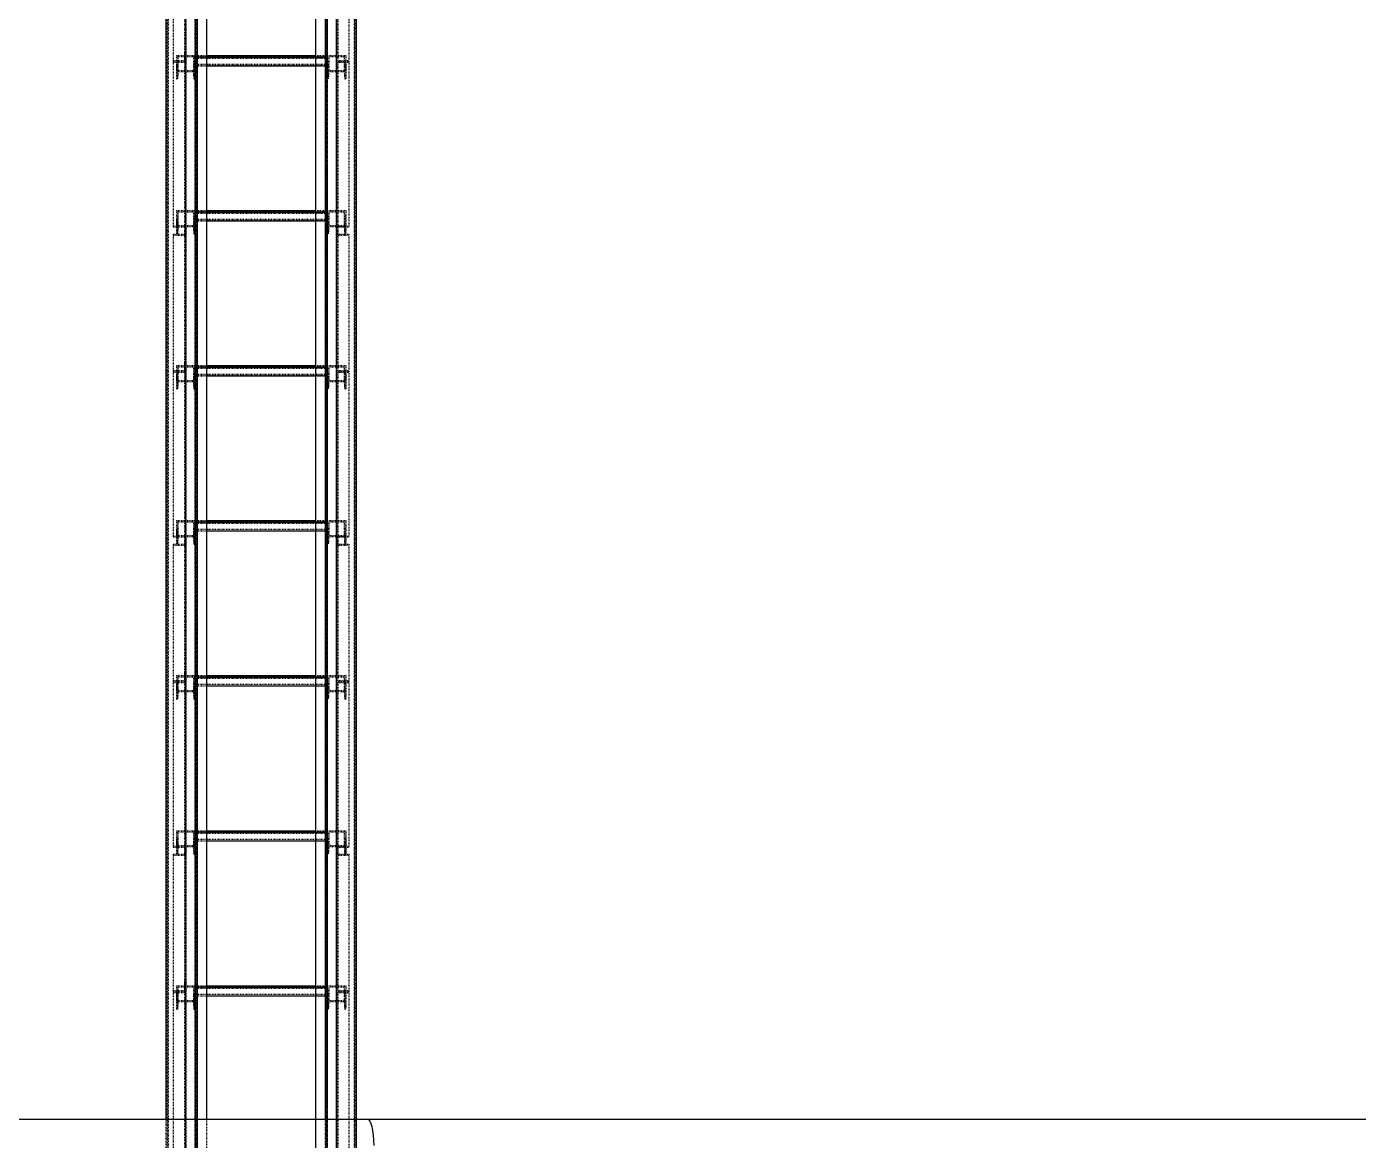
# Model space of a CAD drawing. Header units: millimetres. Extents: x 5143 to 30813, y 232 to 21408.
# Drawn here: x 26042 to 26898, y 5997 to 6713 of the extents above; entities that cross this region are included whole.
import ezdxf

# ---------------------------------------------------------------- set-up
doc = ezdxf.new("R2010")
doc.units = ezdxf.units.MM
doc.header["$LTSCALE"] = 0.25
for name, pattern in [('XKITLINE00', [0]), ('XKITLINE02', [4, 2, -2]), ('XKITLINE03', [6, 3, -1, 1, -1])]:
    doc.linetypes.add(name, pattern=pattern)

msp = doc.modelspace()

# ---------------------------------------------------------------- linework, layer by layer
at = {"color": 1, "linetype": 'XKITLINE03'}
for p, q in [((26144.38, 5880.81), (26144.38, 7537.69)), ((26150.38, 7540.27), (26150.38, 5900.28)), ((26235.38, 5900.27), (26235.38, 7540.27)), ((26241.36, 5880.81), (26241.36, 7537.69)), ((26144.38, 6690.48), (26144.38, 6778.11)), ((26241.36, 6778.11), (26241.36, 6690.48)), ((26144.38, 6584.63), (26144.38, 6690.48)), ((26150.38, 6684.7), (26150.38, 6694.25)), ((26235.36, 6693.22), (26150.38, 6693.22)), ((26235.36, 6694.25), (26235.36, 6684.7)), ((26241.36, 6690.48), (26241.36, 6584.63)), ((26150.38, 6585.06), (26150.38, 6594.61)), ((26235.36, 6594.61), (26235.36, 6585.06)), ((26235.36, 6593.59), (26150.38, 6593.59)), ((26144.38, 6491.21), (26144.38, 6578.84)), ((26241.36, 6578.84), (26241.36, 6491.21)), ((26144.38, 6385.36), (26144.38, 6491.21)), ((26150.38, 6485.43), (26150.38, 6494.98)), ((26235.36, 6493.95), (26150.38, 6493.95)), ((26235.36, 6494.98), (26235.36, 6485.43)), ((26241.36, 6491.21), (26241.36, 6385.36)), ((26150.38, 6385.79), (26150.38, 6395.34)), ((26235.36, 6394.32), (26150.38, 6394.32)), ((26235.36, 6395.34), (26235.36, 6385.79)), ((26144.38, 6291.94), (26144.38, 6379.56)), ((26241.36, 6379.56), (26241.36, 6291.94)), ((26150.38, 6286.15), (26150.38, 6295.7)), ((26235.36, 6294.68), (26150.38, 6294.68)), ((26235.36, 6295.7), (26235.36, 6286.15)), ((26144.38, 6186.08), (26144.38, 6291.94)), ((26241.36, 6291.94), (26241.36, 6186.08)), ((26150.38, 6186.52), (26150.38, 6196.07)), ((26235.36, 6195.04), (26150.38, 6195.04)), ((26235.36, 6196.07), (26235.36, 6186.52)), ((26144.38, 6092.67), (26144.38, 6180.29)), ((26241.36, 6180.29), (26241.36, 6092.67)), ((26144.38, 5986.81), (26144.38, 6092.67)), ((26150.38, 6086.88), (26150.38, 6096.43)), ((26235.36, 6095.41), (26150.38, 6095.41)), ((26235.36, 6096.43), (26235.36, 6086.88)), ((26241.36, 6092.67), (26241.36, 5986.81))]:
    msp.add_line(p, q, dxfattribs=at)
at = {"color": 3, "linetype": 'XKITLINE02'}
for p, q in [((26150.38, 7540.27), (26150.38, 5898.57)), ((26151.23, 7540.16), (26151.23, 5898.69)), ((26234.53, 7540.16), (26234.53, 5898.69)), ((26235.38, 7540.27), (26235.38, 5898.57)), ((26132.53, 7533.97), (26132.53, 5889.26)), ((26133.06, 7533.54), (26133.07, 5888.53)), ((26150.3, 7533.54), (26150.3, 5888.53)), ((26150.83, 7533.97), (26150.83, 5889.26)), ((26151.68, 7533.97), (26151.68, 5888.43)), ((26234.91, 7533.97), (26234.91, 5889.26)), ((26235.44, 7533.54), (26235.45, 5888.53)), ((26252.68, 7533.54), (26252.68, 5888.53)), ((26253.21, 7533.97), (26253.21, 5889.26)), ((26254.06, 7533.97), (26254.06, 5930.38)), ((26227.88, 7479.9), (26227.88, 5900.2)), ((26157.88, 7470.57), (26157.88, 5900.2)), ((26143.58, 6784.38), (26143.58, 6691.11)), ((26144.38, 6784.38), (26144.38, 6690.48)), ((26241.36, 6784.38), (26241.36, 6690.48)), ((26242.16, 6784.38), (26242.16, 6691.11)), ((26136.38, 6778.74), (26136.38, 6690.48)), ((26249.36, 6778.74), (26249.36, 6690.48)), ((26143.58, 6696.76), (26144.38, 6696.76)), ((26143.58, 6696.76), (26143.58, 6691.11)), ((26144.38, 6696.76), (26144.38, 6690.48)), ((26241.36, 6696.76), (26242.16, 6696.76)), ((26136.38, 6691.11), (26143.58, 6691.11)), ((26136.38, 6691.11), (26136.38, 6690.48)), ((26136.38, 6690.48), (26136.38, 6584.1)), ((26136.38, 6690.48), (26144.38, 6690.48)), ((26136.38, 6690.48), (26144.38, 6690.48)), ((26136.38, 6689.95), (26143.58, 6689.95)), ((26138.38, 6694.25), (26138.38, 6684.7)), ((26138.38, 6694.25), (26138.38, 6688.77)), ((26138.38, 6694.25), (26150.38, 6694.25)), ((26138.38, 6688.77), (26138.38, 6679.22)), ((26138.38, 6688.77), (26139.06, 6688.77)), ((26139.44, 6693.55), (26139.06, 6688.77)), ((26139.06, 6688.77), (26139.06, 6679.22)), ((26139.44, 6693.55), (26139.44, 6684)), ((26139.44, 6693.55), (26149.32, 6693.55)), ((26143.58, 6689.95), (26143.58, 6579.31)), ((26144.38, 6690.48), (26144.38, 6579.31)), ((26149.32, 6693.55), (26149.32, 6684)), ((26149.32, 6693.55), (26149.7, 6688.77)), ((26149.7, 6688.77), (26149.7, 6679.22)), ((26149.7, 6688.77), (26150.38, 6688.77)), ((26150.38, 6694.25), (26150.38, 6684.7)), ((26150.38, 6694.25), (26150.38, 6688.77)), ((26150.38, 6694.25), (26157.88, 6694.25)), ((26150.38, 6694.25), (26150.38, 6687.74)), ((26150.38, 6693.46), (26235.36, 6693.46)), ((26150.38, 6693.22), (26157.88, 6693.22)), ((26150.38, 6692.62), (26235.36, 6692.62)), ((26150.38, 6688.77), (26150.38, 6679.22)), ((26150.38, 6688.77), (26235.36, 6688.77)), ((26150.38, 6688.71), (26235.36, 6688.71)), ((26227.88, 6694.25), (26235.36, 6694.25)), ((26227.88, 6693.22), (26235.36, 6693.22)), ((26235.36, 6694.25), (26235.36, 6688.77)), ((26235.36, 6694.25), (26247.36, 6694.25)), ((26235.36, 6694.25), (26235.36, 6684.7)), ((26235.36, 6694.25), (26235.36, 6687.74)), ((26235.36, 6688.77), (26236.04, 6688.77)), ((26235.36, 6688.77), (26235.36, 6679.22)), ((26236.42, 6693.55), (26236.04, 6688.77)), ((26236.04, 6688.77), (26236.04, 6679.22)), ((26236.42, 6693.55), (26246.3, 6693.55)), ((26236.42, 6693.55), (26236.42, 6684)), ((26241.36, 6690.48), (26241.36, 6579.31)), ((26241.36, 6690.48), (26249.36, 6690.48)), ((26241.36, 6690.48), (26249.36, 6690.48)), ((26242.16, 6691.11), (26249.36, 6691.11)), ((26242.16, 6689.95), (26242.16, 6684)), ((26242.16, 6689.95), (26249.36, 6689.95)), ((26242.16, 6689.95), (26242.16, 6579.31)), ((26246.3, 6693.55), (26246.68, 6688.77)), ((26246.3, 6693.55), (26246.3, 6684)), ((26246.68, 6688.77), (26247.36, 6688.77)), ((26246.68, 6688.77), (26246.68, 6679.22)), ((26247.36, 6694.25), (26247.36, 6688.77)), ((26247.36, 6694.25), (26247.36, 6684.7)), ((26247.36, 6688.77), (26247.36, 6679.22)), ((26249.36, 6690.48), (26249.36, 6689.95)), ((26249.36, 6690.48), (26249.36, 6584.1)), ((26138.38, 6684.7), (26138.38, 6679.22)), ((26138.38, 6684.7), (26150.38, 6684.7)), ((26139.44, 6684), (26139.06, 6679.22)), ((26139.44, 6684), (26149.32, 6684)), ((26143.58, 6685.17), (26144.38, 6685.17)), ((26149.32, 6684), (26149.7, 6679.22)), ((26150.38, 6687.8), (26235.36, 6687.8)), ((26150.38, 6687.74), (26157.88, 6687.74)), ((26150.38, 6684.7), (26150.38, 6679.22)), ((26227.88, 6687.74), (26235.36, 6687.74)), ((26235.36, 6684.7), (26235.36, 6679.22)), ((26235.36, 6684.7), (26247.36, 6684.7)), ((26236.42, 6684), (26236.04, 6679.22)), ((26236.42, 6684), (26246.3, 6684)), ((26241.36, 6685.17), (26242.16, 6685.17)), ((26241.36, 6684.7), (26241.36, 6584.63)), ((26246.3, 6684), (26246.68, 6679.22)), ((26247.36, 6684.7), (26247.36, 6679.22)), ((26138.38, 6679.22), (26139.06, 6679.22)), ((26149.7, 6679.22), (26150.38, 6679.22)), ((26235.36, 6679.22), (26236.04, 6679.22)), ((26246.68, 6679.22), (26247.36, 6679.22)), ((26138.38, 6594.61), (26138.38, 6585.06)), ((26138.38, 6594.61), (26138.38, 6589.13)), ((26138.38, 6594.61), (26150.38, 6594.61)), ((26139.44, 6593.91), (26139.06, 6589.13)), ((26139.44, 6593.91), (26139.44, 6584.36)), ((26139.44, 6593.91), (26149.32, 6593.91)), ((26149.32, 6593.91), (26149.32, 6584.36)), ((26149.32, 6593.91), (26149.7, 6589.13)), ((26150.38, 6594.61), (26157.88, 6594.61)), ((26150.38, 6594.61), (26150.38, 6588.11)), ((26150.38, 6594.61), (26150.38, 6585.06)), ((26150.38, 6594.61), (26150.38, 6589.13)), ((26150.38, 6593.82), (26235.36, 6593.82)), ((26227.88, 6594.61), (26235.36, 6594.61)), ((26235.36, 6594.61), (26235.36, 6579.58)), ((26235.36, 6594.61), (26247.36, 6594.61)), ((26235.36, 6594.61), (26235.36, 6588.11)), ((26236.42, 6593.91), (26236.04, 6589.13)), ((26236.42, 6593.91), (26246.3, 6593.91)), ((26236.42, 6593.91), (26236.42, 6584.36)), ((26246.3, 6593.91), (26246.68, 6589.13)), ((26246.3, 6593.91), (26246.3, 6584.36)), ((26247.36, 6594.61), (26247.36, 6579.58)), ((26138.38, 6589.13), (26138.38, 6579.58)), ((26138.38, 6589.13), (26139.06, 6589.13)), ((26139.06, 6589.13), (26139.06, 6579.58)), ((26149.7, 6589.13), (26149.7, 6579.58)), ((26149.7, 6589.13), (26150.38, 6589.13)), ((26150.38, 6593.59), (26157.88, 6593.59)), ((26150.38, 6592.98), (26235.36, 6592.98)), ((26150.38, 6589.13), (26235.36, 6589.13)), ((26150.38, 6589.13), (26150.38, 6579.58)), ((26150.38, 6589.07), (26235.36, 6589.07)), ((26150.38, 6588.17), (26235.36, 6588.17)), ((26150.38, 6588.11), (26157.88, 6588.11)), ((26227.88, 6593.59), (26235.36, 6593.59)), ((26227.88, 6588.11), (26235.36, 6588.11)), ((26235.36, 6589.13), (26236.04, 6589.13)), ((26236.04, 6589.13), (26236.04, 6579.58)), ((26246.68, 6589.13), (26247.36, 6589.13)), ((26246.68, 6589.13), (26246.68, 6579.58)), ((26136.38, 6584.63), (26136.38, 6584.1)), ((26136.38, 6584.63), (26144.38, 6584.63)), ((26136.38, 6584.1), (26143.58, 6584.1)), ((26136.38, 6579.46), (26136.38, 6491.21)), ((26136.38, 6579.46), (26143.58, 6579.46)), ((26136.38, 6578.84), (26144.38, 6578.84)), ((26138.38, 6585.06), (26138.38, 6579.58)), ((26138.38, 6585.06), (26150.38, 6585.06)), ((26138.38, 6579.58), (26139.06, 6579.58)), ((26139.44, 6584.36), (26139.06, 6579.58)), ((26139.44, 6584.36), (26149.32, 6584.36)), ((26143.58, 6585.11), (26143.58, 6491.84)), ((26143.58, 6585.11), (26144.38, 6585.11)), ((26143.58, 6584.1), (26143.58, 6579.31)), ((26143.58, 6579.31), (26144.38, 6579.31)), ((26144.38, 6585.11), (26144.38, 6491.21)), ((26144.38, 6584.63), (26144.38, 6579.31)), ((26149.32, 6584.36), (26149.7, 6579.58)), ((26149.7, 6579.58), (26150.38, 6579.58)), ((26150.38, 6585.06), (26150.38, 6579.58)), ((26235.36, 6585.06), (26247.36, 6585.06)), ((26235.36, 6579.58), (26236.04, 6579.58)), ((26236.42, 6584.36), (26236.04, 6579.58)), ((26236.42, 6584.36), (26246.3, 6584.36)), ((26241.36, 6585.11), (26241.36, 6578.84)), ((26241.36, 6585.11), (26242.16, 6585.11)), ((26241.36, 6585.11), (26241.36, 6491.21)), ((26241.36, 6584.63), (26249.36, 6584.63)), ((26241.36, 6579.31), (26242.16, 6579.31)), ((26241.36, 6578.84), (26249.36, 6578.84)), ((26242.16, 6585.11), (26242.16, 6579.46)), ((26242.16, 6585.11), (26242.16, 6491.84)), ((26242.16, 6584.1), (26249.36, 6584.1)), ((26242.16, 6579.46), (26249.36, 6579.46)), ((26246.3, 6584.36), (26246.68, 6579.58)), ((26246.68, 6579.58), (26247.36, 6579.58)), ((26249.36, 6579.46), (26249.36, 6578.84)), ((26249.36, 6579.46), (26249.36, 6491.21)), ((26136.38, 6491.84), (26143.58, 6491.84)), ((26136.38, 6491.84), (26136.38, 6491.21)), ((26136.38, 6491.21), (26144.38, 6491.21)), ((26136.38, 6491.21), (26136.38, 6384.82)), ((26136.38, 6491.21), (26144.38, 6491.21)), ((26138.38, 6494.98), (26138.38, 6485.43)), ((26138.38, 6494.98), (26138.38, 6489.5)), ((26138.38, 6494.98), (26150.38, 6494.98)), ((26139.44, 6494.28), (26139.06, 6489.5)), ((26139.44, 6494.28), (26139.44, 6484.73)), ((26139.44, 6494.28), (26149.32, 6494.28)), ((26143.58, 6497.48), (26144.38, 6497.48)), ((26143.58, 6497.48), (26143.58, 6491.84)), ((26144.38, 6497.48), (26144.38, 6491.21)), ((26144.38, 6491.21), (26144.38, 6380.04)), ((26149.32, 6494.28), (26149.32, 6484.73)), ((26149.32, 6494.28), (26149.7, 6489.5)), ((26150.38, 6494.98), (26157.88, 6494.98)), ((26150.38, 6494.98), (26150.38, 6488.47)), ((26150.38, 6494.98), (26150.38, 6485.43)), ((26150.38, 6494.98), (26150.38, 6489.5)), ((26150.38, 6494.19), (26235.36, 6494.19)), ((26150.38, 6493.95), (26157.88, 6493.95)), ((26150.38, 6493.35), (26235.36, 6493.35)), ((26227.88, 6494.98), (26235.36, 6494.98)), ((26227.88, 6493.95), (26235.36, 6493.95)), ((26235.36, 6494.98), (26235.36, 6489.5)), ((26235.36, 6494.98), (26247.36, 6494.98)), ((26235.36, 6494.98), (26235.36, 6485.43)), ((26235.36, 6494.98), (26235.36, 6488.47)), ((26236.42, 6494.28), (26236.04, 6489.5)), ((26236.42, 6494.28), (26246.3, 6494.28)), ((26236.42, 6494.28), (26236.42, 6484.73)), ((26241.36, 6497.48), (26242.16, 6497.48)), ((26241.36, 6491.21), (26249.36, 6491.21)), ((26241.36, 6491.21), (26241.36, 6380.04)), ((26241.36, 6491.21), (26249.36, 6491.21)), ((26242.16, 6491.84), (26249.36, 6491.84)), ((26246.3, 6494.28), (26246.68, 6489.5)), ((26246.3, 6494.28), (26246.3, 6484.73)), ((26247.36, 6494.98), (26247.36, 6489.5)), ((26247.36, 6494.98), (26247.36, 6485.43)), ((26249.36, 6491.21), (26249.36, 6490.68)), ((26249.36, 6491.21), (26249.36, 6384.83)), ((26136.38, 6490.68), (26143.58, 6490.68)), ((26138.38, 6489.5), (26138.38, 6479.95)), ((26138.38, 6489.5), (26139.06, 6489.5)), ((26138.38, 6485.43), (26138.38, 6479.95)), ((26138.38, 6485.43), (26150.38, 6485.43)), ((26139.06, 6489.5), (26139.06, 6479.95)), ((26139.44, 6484.73), (26139.06, 6479.95)), ((26139.44, 6484.73), (26149.32, 6484.73)), ((26143.58, 6490.68), (26143.58, 6380.04)), ((26143.58, 6485.9), (26144.38, 6485.9)), ((26149.32, 6484.73), (26149.7, 6479.95)), ((26149.7, 6489.5), (26149.7, 6479.95)), ((26149.7, 6489.5), (26150.38, 6489.5)), ((26150.38, 6489.5), (26235.36, 6489.5)), ((26150.38, 6489.5), (26150.38, 6479.95)), ((26150.38, 6489.44), (26235.36, 6489.44)), ((26150.38, 6488.53), (26235.36, 6488.53)), ((26150.38, 6488.47), (26157.88, 6488.47)), ((26150.38, 6485.43), (26150.38, 6479.95)), ((26227.88, 6488.47), (26235.36, 6488.47)), ((26235.36, 6489.5), (26236.04, 6489.5)), ((26235.36, 6489.5), (26235.36, 6479.95)), ((26235.36, 6485.43), (26235.36, 6479.95)), ((26235.36, 6485.43), (26247.36, 6485.43)), ((26236.04, 6489.5), (26236.04, 6479.95)), ((26236.42, 6484.73), (26236.04, 6479.95)), ((26236.42, 6484.73), (26246.3, 6484.73)), ((26241.36, 6485.9), (26242.16, 6485.9)), ((26241.36, 6485.43), (26241.36, 6385.36)), ((26242.16, 6490.68), (26242.16, 6484.73)), ((26242.16, 6490.68), (26249.36, 6490.68)), ((26242.16, 6490.68), (26242.16, 6380.04)), ((26246.3, 6484.73), (26246.68, 6479.95)), ((26246.68, 6489.5), (26247.36, 6489.5)), ((26246.68, 6489.5), (26246.68, 6479.95)), ((26247.36, 6489.5), (26247.36, 6479.95)), ((26247.36, 6485.43), (26247.36, 6479.95)), ((26138.38, 6479.95), (26139.06, 6479.95)), ((26149.7, 6479.95), (26150.38, 6479.95)), ((26235.36, 6479.95), (26236.04, 6479.95)), ((26246.68, 6479.95), (26247.36, 6479.95)), ((26138.38, 6395.34), (26138.38, 6385.79)), ((26138.38, 6395.34), (26138.38, 6389.86)), ((26138.38, 6395.34), (26150.38, 6395.34)), ((26138.38, 6389.86), (26138.38, 6380.31)), ((26138.38, 6389.86), (26139.06, 6389.86)), ((26139.44, 6394.64), (26139.06, 6389.86)), ((26139.06, 6389.86), (26139.06, 6380.31)), ((26139.44, 6394.64), (26139.44, 6385.09)), ((26139.44, 6394.64), (26149.32, 6394.64)), ((26149.32, 6394.64), (26149.32, 6385.09)), ((26149.32, 6394.64), (26149.7, 6389.86)), ((26149.7, 6389.86), (26149.7, 6380.31)), ((26149.7, 6389.86), (26150.38, 6389.86)), ((26150.38, 6395.34), (26157.88, 6395.34)), ((26150.38, 6395.34), (26150.38, 6388.84)), ((26150.38, 6395.34), (26150.38, 6385.79)), ((26150.38, 6395.34), (26150.38, 6389.86)), ((26150.38, 6394.55), (26235.36, 6394.55)), ((26150.38, 6394.32), (26157.88, 6394.32)), ((26150.38, 6393.71), (26235.36, 6393.71)), ((26150.38, 6389.86), (26235.36, 6389.86)), ((26150.38, 6389.86), (26150.38, 6380.31)), ((26150.38, 6389.8), (26235.36, 6389.8)), ((26150.38, 6388.89), (26235.36, 6388.89)), ((26150.38, 6388.84), (26157.88, 6388.84)), ((26227.88, 6395.34), (26235.36, 6395.34)), ((26227.88, 6394.32), (26235.36, 6394.32)), ((26227.88, 6388.84), (26235.36, 6388.84)), ((26235.36, 6395.34), (26235.36, 6380.31)), ((26235.36, 6395.34), (26247.36, 6395.34)), ((26235.36, 6395.34), (26235.36, 6388.84)), ((26235.36, 6389.86), (26236.04, 6389.86)), ((26236.42, 6394.64), (26236.04, 6389.86)), ((26236.04, 6389.86), (26236.04, 6380.31)), ((26236.42, 6394.64), (26246.3, 6394.64)), ((26236.42, 6394.64), (26236.42, 6385.09)), ((26246.3, 6394.64), (26246.68, 6389.86)), ((26246.3, 6394.64), (26246.3, 6385.09)), ((26246.68, 6389.86), (26247.36, 6389.86)), ((26246.68, 6389.86), (26246.68, 6380.31)), ((26247.36, 6395.34), (26247.36, 6380.31)), ((26136.38, 6385.36), (26136.38, 6384.82)), ((26136.38, 6385.36), (26144.38, 6385.36)), ((26136.38, 6384.82), (26143.58, 6384.82)), ((26136.38, 6380.19), (26136.38, 6291.94)), ((26136.38, 6380.19), (26143.58, 6380.19)), ((26138.38, 6385.79), (26138.38, 6380.31)), ((26138.38, 6385.79), (26150.38, 6385.79)), ((26138.38, 6380.31), (26139.06, 6380.31)), ((26139.44, 6385.09), (26139.06, 6380.31)), ((26139.44, 6385.09), (26149.32, 6385.09)), ((26143.58, 6385.84), (26143.58, 6292.57)), ((26143.58, 6385.84), (26144.38, 6385.84)), ((26143.58, 6384.82), (26143.58, 6380.04)), ((26143.58, 6380.04), (26144.38, 6380.04)), ((26144.38, 6385.84), (26144.38, 6291.94)), ((26144.38, 6385.36), (26144.38, 6380.04)), ((26149.32, 6385.09), (26149.7, 6380.31)), ((26149.7, 6380.31), (26150.38, 6380.31)), ((26150.38, 6385.79), (26150.38, 6380.31)), ((26235.36, 6385.79), (26247.36, 6385.79)), ((26235.36, 6380.31), (26236.04, 6380.31)), ((26236.42, 6385.09), (26236.04, 6380.31)), ((26236.42, 6385.09), (26246.3, 6385.09)), ((26241.36, 6385.84), (26241.36, 6379.56)), ((26241.36, 6385.84), (26242.16, 6385.84)), ((26241.36, 6385.84), (26241.36, 6291.94)), ((26241.36, 6385.36), (26249.36, 6385.36)), ((26241.36, 6380.04), (26242.16, 6380.04)), ((26242.16, 6385.84), (26242.16, 6380.19)), ((26242.16, 6385.84), (26242.16, 6292.57)), ((26242.16, 6384.83), (26249.36, 6384.83)), ((26242.16, 6380.19), (26249.36, 6380.19)), ((26246.3, 6385.09), (26246.68, 6380.31)), ((26246.68, 6380.31), (26247.36, 6380.31)), ((26249.36, 6380.19), (26249.36, 6379.56)), ((26249.36, 6380.19), (26249.36, 6291.94)), ((26136.38, 6379.56), (26144.38, 6379.56)), ((26241.36, 6379.56), (26249.36, 6379.56)), ((26138.38, 6295.7), (26138.38, 6286.15)), ((26138.38, 6295.7), (26138.38, 6290.22)), ((26138.38, 6295.7), (26150.38, 6295.7)), ((26139.44, 6295.01), (26139.06, 6290.22)), ((26139.44, 6295.01), (26139.44, 6285.46)), ((26139.44, 6295.01), (26149.32, 6295.01)), ((26143.58, 6298.21), (26144.38, 6298.21)), ((26143.58, 6298.21), (26143.58, 6292.57)), ((26144.38, 6298.21), (26144.38, 6291.94)), ((26149.32, 6295.01), (26149.32, 6285.46)), ((26149.32, 6295.01), (26149.7, 6290.22)), ((26150.38, 6295.7), (26157.88, 6295.7)), ((26150.38, 6295.7), (26150.38, 6289.2)), ((26150.38, 6295.7), (26150.38, 6286.15)), ((26150.38, 6295.7), (26150.38, 6290.22)), ((26150.38, 6294.92), (26235.36, 6294.92)), ((26150.38, 6294.68), (26157.88, 6294.68)), ((26150.38, 6294.07), (26235.36, 6294.07)), ((26227.88, 6295.7), (26235.36, 6295.7)), ((26227.88, 6294.68), (26235.36, 6294.68)), ((26235.36, 6295.7), (26235.36, 6280.67)), ((26235.36, 6295.7), (26247.36, 6295.7)), ((26235.36, 6295.7), (26235.36, 6289.2)), ((26236.42, 6295.01), (26236.04, 6290.22)), ((26236.42, 6295.01), (26246.3, 6295.01)), ((26236.42, 6295.01), (26236.42, 6285.46)), ((26241.36, 6298.21), (26242.16, 6298.21)), ((26246.3, 6295.01), (26246.68, 6290.22)), ((26246.3, 6295.01), (26246.3, 6285.46)), ((26247.36, 6295.7), (26247.36, 6280.67)), ((26136.38, 6292.57), (26143.58, 6292.57)), ((26136.38, 6292.57), (26136.38, 6291.94)), ((26136.38, 6291.94), (26136.38, 6185.55)), ((26136.38, 6291.94), (26144.38, 6291.94)), ((26136.38, 6291.94), (26144.38, 6291.94)), ((26136.38, 6291.41), (26143.58, 6291.41)), ((26138.38, 6290.22), (26138.38, 6280.67)), ((26138.38, 6290.22), (26139.06, 6290.22)), ((26138.38, 6286.15), (26138.38, 6280.67)), ((26138.38, 6286.15), (26150.38, 6286.15)), ((26139.06, 6290.22), (26139.06, 6280.67)), ((26139.44, 6285.46), (26139.06, 6280.67)), ((26139.44, 6285.46), (26149.32, 6285.46)), ((26143.58, 6291.41), (26143.58, 6180.77)), ((26143.58, 6286.63), (26144.38, 6286.63)), ((26144.38, 6291.94), (26144.38, 6180.77)), ((26149.32, 6285.46), (26149.7, 6280.67)), ((26149.7, 6290.22), (26149.7, 6280.67)), ((26149.7, 6290.22), (26150.38, 6290.22)), ((26150.38, 6290.22), (26235.36, 6290.22)), ((26150.38, 6290.22), (26150.38, 6280.67)), ((26150.38, 6290.17), (26235.36, 6290.17)), ((26150.38, 6289.26), (26235.36, 6289.26)), ((26150.38, 6289.2), (26157.88, 6289.2)), ((26150.38, 6286.15), (26150.38, 6280.67)), ((26227.88, 6289.2), (26235.36, 6289.2)), ((26235.36, 6290.22), (26236.04, 6290.22)), ((26235.36, 6286.15), (26247.36, 6286.15)), ((26236.04, 6290.22), (26236.04, 6280.67)), ((26236.42, 6285.46), (26236.04, 6280.67)), ((26236.42, 6285.46), (26246.3, 6285.46)), ((26241.36, 6291.94), (26241.36, 6180.77)), ((26241.36, 6291.94), (26249.36, 6291.94)), ((26241.36, 6291.94), (26249.36, 6291.94)), ((26241.36, 6286.63), (26242.16, 6286.63)), ((26241.36, 6286.15), (26241.36, 6186.08)), ((26242.16, 6292.57), (26249.36, 6292.57)), ((26242.16, 6291.41), (26242.16, 6285.46)), ((26242.16, 6291.41), (26249.36, 6291.41)), ((26242.16, 6291.41), (26242.16, 6180.77)), ((26246.3, 6285.46), (26246.68, 6280.67)), ((26246.68, 6290.22), (26247.36, 6290.22)), ((26246.68, 6290.22), (26246.68, 6280.67)), ((26249.36, 6291.94), (26249.36, 6291.41)), ((26249.36, 6291.94), (26249.36, 6185.55)), ((26138.38, 6280.67), (26139.06, 6280.67)), ((26149.7, 6280.67), (26150.38, 6280.67)), ((26235.36, 6280.67), (26236.04, 6280.67)), ((26246.68, 6280.67), (26247.36, 6280.67)), ((26138.38, 6196.07), (26138.38, 6186.52)), ((26138.38, 6196.07), (26138.38, 6190.59)), ((26138.38, 6196.07), (26150.38, 6196.07)), ((26139.44, 6195.37), (26139.06, 6190.59)), ((26139.44, 6195.37), (26139.44, 6185.82)), ((26139.44, 6195.37), (26149.32, 6195.37)), ((26149.32, 6195.37), (26149.32, 6185.82)), ((26149.32, 6195.37), (26149.7, 6190.59)), ((26150.38, 6196.07), (26150.38, 6186.52)), ((26150.38, 6196.07), (26150.38, 6190.59)), ((26150.38, 6196.07), (26157.88, 6196.07)), ((26150.38, 6196.07), (26150.38, 6189.56)), ((26150.38, 6195.28), (26235.36, 6195.28)), ((26150.38, 6195.04), (26157.88, 6195.04)), ((26150.38, 6194.44), (26235.36, 6194.44)), ((26227.88, 6196.07), (26235.36, 6196.07)), ((26227.88, 6195.04), (26235.36, 6195.04)), ((26235.36, 6196.07), (26235.36, 6190.59)), ((26235.36, 6196.07), (26247.36, 6196.07)), ((26235.36, 6196.07), (26235.36, 6186.52)), ((26235.36, 6196.07), (26235.36, 6189.56)), ((26236.42, 6195.37), (26236.04, 6190.59)), ((26236.42, 6195.37), (26246.3, 6195.37)), ((26236.42, 6195.37), (26236.42, 6185.82)), ((26246.3, 6195.37), (26246.68, 6190.59)), ((26246.3, 6195.37), (26246.3, 6185.82)), ((26247.36, 6196.07), (26247.36, 6190.59)), ((26247.36, 6196.07), (26247.36, 6186.08)), ((26136.38, 6186.08), (26144.38, 6186.08)), ((26136.38, 6185.55), (26143.58, 6185.55)), ((26138.38, 6190.59), (26138.38, 6181.04)), ((26138.38, 6190.59), (26139.06, 6190.59)), ((26138.38, 6186.52), (26138.38, 6181.04)), ((26138.38, 6186.52), (26150.38, 6186.52)), ((26139.06, 6190.59), (26139.06, 6181.04)), ((26139.44, 6185.82), (26139.06, 6181.04)), ((26139.44, 6185.82), (26149.32, 6185.82)), ((26143.58, 6186.56), (26143.58, 6093.3)), ((26143.58, 6186.56), (26144.38, 6186.56)), ((26144.38, 6186.56), (26144.38, 6092.67)), ((26149.32, 6185.82), (26149.7, 6181.04)), ((26149.7, 6190.59), (26149.7, 6181.04)), ((26149.7, 6190.59), (26150.38, 6190.59)), ((26150.38, 6190.59), (26150.38, 6181.04)), ((26150.38, 6190.59), (26235.36, 6190.59)), ((26150.38, 6190.53), (26235.36, 6190.53)), ((26150.38, 6189.62), (26235.36, 6189.62)), ((26150.38, 6189.56), (26157.88, 6189.56)), ((26150.38, 6186.52), (26150.38, 6181.04)), ((26227.88, 6189.56), (26235.36, 6189.56)), ((26235.36, 6190.59), (26236.04, 6190.59)), ((26235.36, 6190.59), (26235.36, 6181.04)), ((26235.36, 6186.52), (26235.36, 6181.04)), ((26235.36, 6186.52), (26247.36, 6186.52)), ((26236.04, 6190.59), (26236.04, 6181.04)), ((26236.42, 6185.82), (26236.04, 6181.04)), ((26236.42, 6185.82), (26246.3, 6185.82)), ((26241.36, 6186.56), (26241.36, 6180.29)), ((26241.36, 6186.56), (26242.16, 6186.56)), ((26241.36, 6186.56), (26241.36, 6092.67)), ((26241.36, 6186.08), (26249.36, 6186.08)), ((26242.16, 6186.56), (26242.16, 6180.92)), ((26242.16, 6186.56), (26242.16, 6093.3)), ((26242.16, 6185.55), (26249.36, 6185.55)), ((26246.3, 6185.82), (26246.68, 6181.04)), ((26246.68, 6190.59), (26247.36, 6190.59)), ((26246.68, 6190.59), (26246.68, 6181.04)), ((26247.36, 6190.59), (26247.36, 6181.04)), ((26247.36, 6186.08), (26247.36, 6181.04)), ((26136.38, 6180.92), (26136.38, 6092.67)), ((26136.38, 6180.92), (26143.58, 6180.92)), ((26136.38, 6180.29), (26144.38, 6180.29)), ((26138.38, 6181.04), (26139.06, 6181.04)), ((26143.58, 6180.77), (26144.38, 6180.77)), ((26149.7, 6181.04), (26150.38, 6181.04)), ((26235.36, 6181.04), (26236.04, 6181.04)), ((26241.36, 6180.77), (26242.16, 6180.77)), ((26241.36, 6180.29), (26249.36, 6180.29)), ((26242.16, 6180.92), (26249.36, 6180.92)), ((26246.68, 6181.04), (26247.36, 6181.04)), ((26249.36, 6180.92), (26249.36, 6180.29)), ((26249.36, 6180.92), (26249.36, 6092.67)), ((26143.58, 6098.94), (26144.38, 6098.94)), ((26143.58, 6098.94), (26143.58, 6093.3)), ((26144.38, 6098.94), (26144.38, 6092.67)), ((26241.36, 6098.94), (26242.16, 6098.94)), ((26136.38, 6093.3), (26143.58, 6093.3)), ((26136.38, 6093.3), (26136.38, 6092.67)), ((26136.38, 6092.67), (26136.38, 5986.28)), ((26136.38, 6092.67), (26144.38, 6092.67)), ((26136.38, 6092.67), (26144.38, 6092.67)), ((26136.38, 6092.14), (26143.58, 6092.14)), ((26138.38, 6096.43), (26138.38, 6086.88)), ((26138.38, 6096.43), (26138.38, 6090.95)), ((26138.38, 6096.43), (26150.38, 6096.43)), ((26138.38, 6090.95), (26138.38, 6081.4)), ((26138.38, 6090.95), (26139.06, 6090.95)), ((26139.44, 6095.73), (26139.06, 6090.95)), ((26139.06, 6090.95), (26139.06, 6081.4)), ((26139.44, 6095.73), (26139.44, 6086.18)), ((26139.44, 6095.73), (26149.32, 6095.73)), ((26143.58, 6092.14), (26143.58, 5981.5)), ((26144.38, 6092.67), (26144.38, 5981.5)), ((26149.32, 6095.73), (26149.32, 6086.18)), ((26149.32, 6095.73), (26149.7, 6090.95)), ((26149.7, 6090.95), (26149.7, 6081.4)), ((26149.7, 6090.95), (26150.38, 6090.95)), ((26150.38, 6096.43), (26150.38, 6086.88)), ((26150.38, 6096.43), (26150.38, 6090.95)), ((26150.38, 6096.43), (26157.88, 6096.43)), ((26150.38, 6096.43), (26150.38, 6089.93)), ((26150.38, 6095.64), (26235.36, 6095.64)), ((26150.38, 6095.41), (26157.88, 6095.41)), ((26150.38, 6094.8), (26235.36, 6094.8)), ((26150.38, 6090.95), (26150.38, 6081.4)), ((26150.38, 6090.95), (26235.36, 6090.95)), ((26150.38, 6090.89), (26235.36, 6090.89)), ((26150.38, 6089.99), (26235.36, 6089.99)), ((26150.38, 6089.93), (26157.88, 6089.93)), ((26227.88, 6096.43), (26235.36, 6096.43)), ((26227.88, 6095.41), (26235.36, 6095.41)), ((26227.88, 6089.93), (26235.36, 6089.93)), ((26235.36, 6096.43), (26235.36, 6089.93)), ((26235.36, 6096.43), (26235.36, 6081.4)), ((26235.36, 6096.43), (26247.36, 6096.43)), ((26235.36, 6090.95), (26236.04, 6090.95)), ((26236.42, 6095.73), (26236.04, 6090.95)), ((26236.04, 6090.95), (26236.04, 6081.4)), ((26236.42, 6095.73), (26246.3, 6095.73)), ((26236.42, 6095.73), (26236.42, 6086.18)), ((26241.36, 6092.67), (26249.36, 6092.67)), ((26241.36, 6092.67), (26241.36, 6087.35)), ((26241.36, 6092.67), (26249.36, 6092.67)), ((26241.36, 6092.67), (26241.36, 5981.5)), ((26242.16, 6093.3), (26249.36, 6093.3)), ((26242.16, 6092.14), (26242.16, 6087.35)), ((26242.16, 6092.14), (26249.36, 6092.14)), ((26242.16, 6092.14), (26242.16, 5981.5)), ((26246.3, 6095.73), (26246.68, 6090.95)), ((26246.3, 6095.73), (26246.3, 6086.18)), ((26246.68, 6090.95), (26247.36, 6090.95)), ((26246.68, 6090.95), (26246.68, 6081.4)), ((26247.36, 6096.43), (26247.36, 6081.4)), ((26249.36, 6092.67), (26249.36, 6092.14)), ((26249.36, 6092.67), (26249.36, 5986.28)), ((26138.38, 6086.88), (26138.38, 6081.4)), ((26138.38, 6086.88), (26150.38, 6086.88)), ((26138.38, 6081.4), (26139.06, 6081.4)), ((26139.44, 6086.18), (26139.06, 6081.4)), ((26139.44, 6086.18), (26149.32, 6086.18)), ((26143.58, 6087.35), (26144.38, 6087.35)), ((26149.32, 6086.18), (26149.7, 6081.4)), ((26149.7, 6081.4), (26150.38, 6081.4)), ((26150.38, 6086.88), (26150.38, 6081.4)), ((26235.36, 6086.88), (26247.36, 6086.88)), ((26235.36, 6081.4), (26236.04, 6081.4)), ((26236.42, 6086.18), (26236.04, 6081.4)), ((26236.42, 6086.18), (26246.3, 6086.18)), ((26241.36, 6087.35), (26242.16, 6087.35)), ((26246.3, 6086.18), (26246.68, 6081.4)), ((26246.68, 6081.4), (26247.36, 6081.4)), ((26131.68, 6010.57), (26131.68, 5969.97)), ((26151.68, 6010.57), (26151.68, 5969.97)), ((26157.88, 6010.57), (26157.88, 5969.97)), ((26227.88, 6010.57), (26227.88, 5960.22)), ((26234.06, 6010.57), (26234.06, 5961.7)), ((26254.06, 6010.57), (26254.06, 5966.47))]:
    msp.add_line(p, q, dxfattribs=at)
at = {"color": 7, "linetype": 'XKITLINE00'}
for p, q in [((26131.68, 7429.97), (26131.68, 6010.57)), ((26151.68, 7429.97), (26151.68, 6010.57)), ((26157.88, 7429.97), (26157.88, 6010.57)), ((26227.88, 7429.97), (26227.88, 6010.57)), ((26234.06, 7429.97), (26234.06, 6010.57)), ((26254.06, 7429.97), (26254.06, 6010.57)), ((26157.88, 6694.25), (26227.88, 6694.25)), ((26157.88, 6693.22), (26227.88, 6693.22)), ((26157.88, 6687.74), (26227.88, 6687.74)), ((26157.88, 6594.61), (26227.88, 6594.61)), ((26157.88, 6593.59), (26227.88, 6593.59)), ((26157.88, 6588.11), (26227.88, 6588.11)), ((26157.88, 6494.98), (26227.88, 6494.98)), ((26157.88, 6493.95), (26227.88, 6493.95)), ((26157.88, 6488.47), (26227.88, 6488.47)), ((26157.88, 6395.34), (26227.88, 6395.34)), ((26157.88, 6394.32), (26227.88, 6394.32)), ((26157.88, 6388.84), (26227.88, 6388.84)), ((26157.88, 6295.7), (26227.88, 6295.7)), ((26157.88, 6294.68), (26227.88, 6294.68)), ((26157.88, 6289.2), (26227.88, 6289.2)), ((26157.88, 6196.07), (26227.88, 6196.07)), ((26157.88, 6195.04), (26227.88, 6195.04)), ((26157.88, 6189.56), (26227.88, 6189.56)), ((26157.88, 6096.43), (26227.88, 6096.43)), ((26157.88, 6095.41), (26227.88, 6095.41)), ((26157.88, 6089.93), (26227.88, 6089.93))]:
    msp.add_line(p, q, dxfattribs=at)
at = {"color": 8, "linetype": 'XKITLINE00'}
for p, q in [((25185.79, 6010.57), (26261.35, 6010.57)), ((26261.35, 6010.57), (26262.07, 6010.27)), ((26261.35, 6010.57), (27695.33, 6010.57)), ((26261.35, 6010.57), (26262.07, 6010.27)), ((26262.07, 6010.27), (26262.77, 6009.35)), ((26262.07, 6010.27), (26262.77, 6009.35)), ((26262.77, 6009.35), (26263.42, 6007.86)), ((26262.77, 6009.35), (26263.42, 6007.86)), ((26263.42, 6007.86), (26264.01, 6005.83)), ((26264.01, 6005.83), (26264.53, 6003.32)), ((26264.53, 6003.32), (26264.94, 6000.42)), ((26264.94, 6000.42), (26265.24, 5997.22)), ((26265.24, 5997.22), (26265.43, 5993.8))]:
    msp.add_line(p, q, dxfattribs=at)
at = {"color": 1, "linetype": 'XKITLINE00'}
for centre in [(26144.38, 6690.48), (26144.38, 6690.48), (26150.38, 6694.25), (26150.38, 6693.22), (26235.36, 6694.25), (26235.36, 6693.22), (26241.36, 6690.48), (26241.36, 6690.48), (26150.38, 6684.7), (26235.36, 6684.7), (26150.38, 6594.61), (26235.36, 6594.61), (26150.38, 6593.59), (26235.36, 6593.59), (26144.38, 6584.63), (26144.38, 6578.84), (26150.38, 6585.06), (26235.36, 6585.06), (26241.36, 6584.63), (26241.36, 6578.84), (26144.38, 6491.21), (26144.38, 6491.21), (26150.38, 6494.98), (26150.38, 6493.95), (26235.36, 6494.98), (26235.36, 6493.95), (26241.36, 6491.21), (26241.36, 6491.21), (26150.38, 6485.43), (26235.36, 6485.43), (26150.38, 6395.34), (26150.38, 6394.32), (26235.36, 6395.34), (26235.36, 6394.32), (26144.38, 6385.36), (26150.38, 6385.79), (26235.36, 6385.79), (26241.36, 6385.36), (26144.38, 6379.56), (26241.36, 6379.56), (26150.38, 6295.7), (26150.38, 6294.68), (26235.36, 6295.7), (26235.36, 6294.68), (26144.38, 6291.94), (26144.38, 6291.94), (26150.38, 6286.15), (26235.36, 6286.15), (26241.36, 6291.94), (26241.36, 6291.94), (26150.38, 6196.07), (26150.38, 6195.04), (26235.36, 6196.07), (26235.36, 6195.04), (26144.38, 6186.08), (26150.38, 6186.52), (26235.36, 6186.52), (26241.36, 6186.08), (26144.38, 6180.29), (26241.36, 6180.29), (26144.38, 6092.67), (26144.38, 6092.67), (26150.38, 6096.43), (26150.38, 6095.41), (26235.36, 6096.43), (26235.36, 6095.41), (26241.36, 6092.67), (26241.36, 6092.67), (26150.38, 6086.88), (26235.36, 6086.88)]:
    msp.add_circle(centre, 0.05, dxfattribs=at)

doc.saveas('drawing.dxf')
